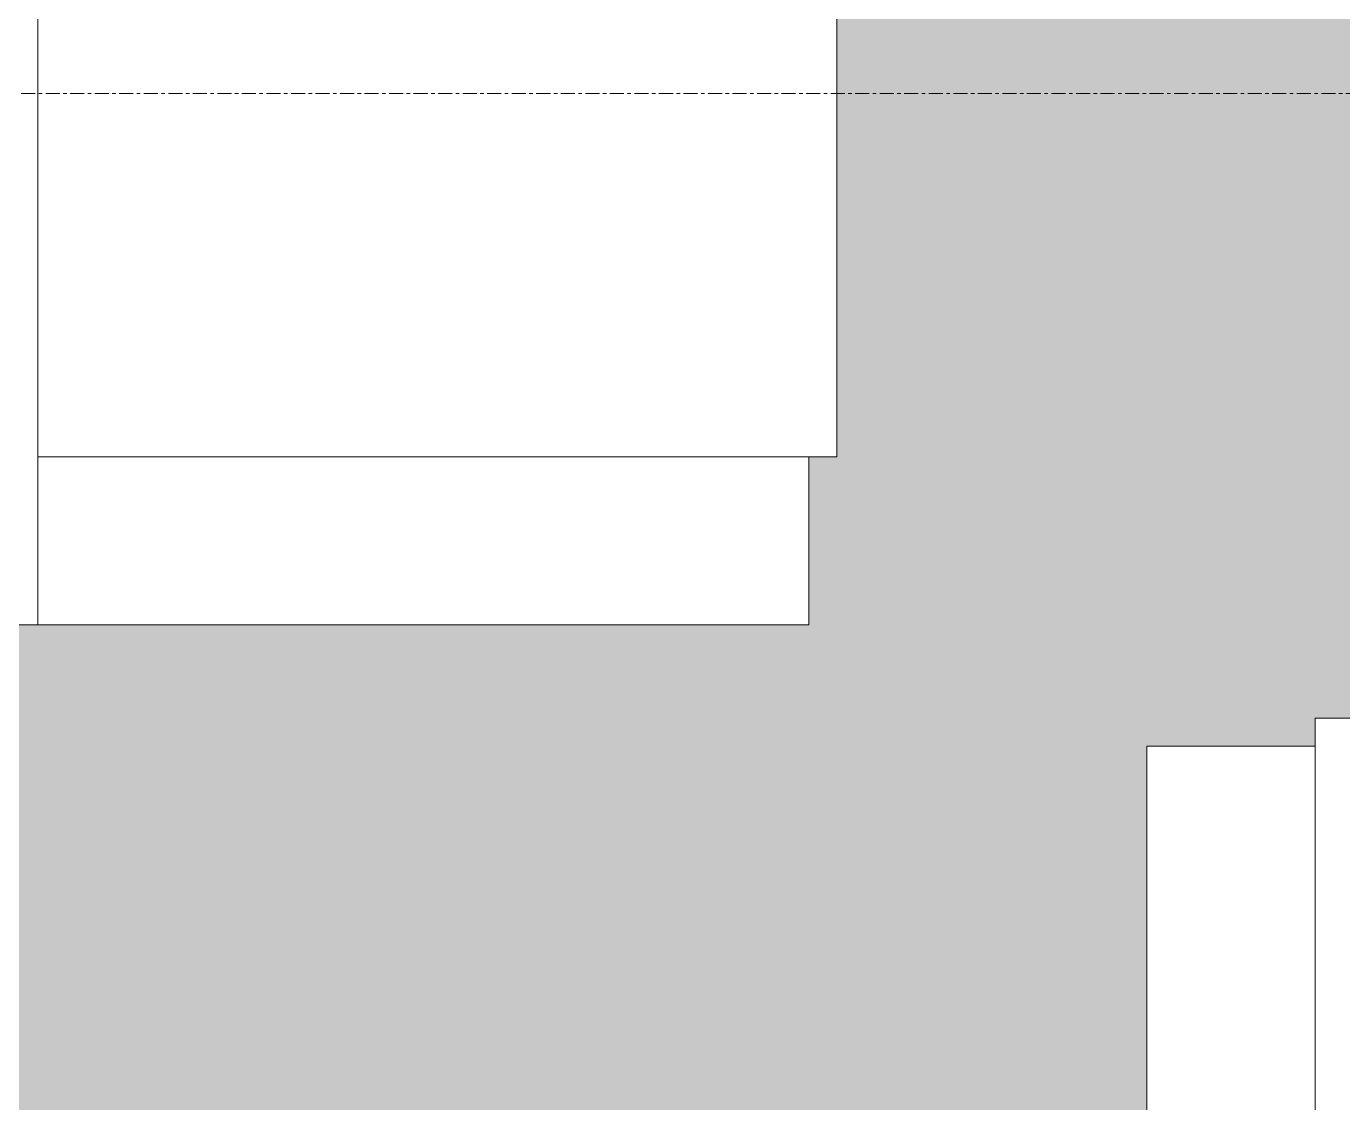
# Model space of a CAD drawing. Header units: inches. Extents: x -4501 to -113, y 9396 to 12816.
# Drawn here: x -3814.27 to -3767.32, y 11164.59 to 11202.99 of the extents above; entities that cross this region are included whole.
import ezdxf

# ---------------------------------------------------------------- set-up
doc = ezdxf.new("R2010")
doc.units = ezdxf.units.IN
doc.header["$MEASUREMENT"] = 0
doc.linetypes.add('Grid Line 1_2_', pattern=[0.875, 0.5, -0.125, 0.125, -0.125])
for name, color, linetype, lineweight in [('0-1', 7, 'Continuous', 5), ('0-3', 7, 'Continuous', 9), ('A-AREA-PATT-4', 41, 'Continuous', 9), ('I-FURN', 30, 'Continuous', 9), ('S-GRID-1', 1, 'Grid Line 1_2_', 9)]:
    doc.layers.add(name, color=color, linetype=linetype, lineweight=lineweight)

# ---------------------------------------------------------------- blocks, each defined once
blk = doc.blocks.new('Couch-Both_Arms-Generic - 1-1352606-FLOOR PLAN - 1ST FLOOR')
at = {"layer": 'I-FURN'}
for p, q in [((36, 10), (36, -17.5)), ((42, -17.5), (42, 10)), ((36, -18.5), (36, -17.5)), ((36, -17.5), (42, -17.5)), ((-36, -18.5), (36, -18.5))]:
    blk.add_line(p, q, dxfattribs=at)
blk = doc.blocks.new('Couch-Both_Arms-Generic - 2-1523460-FLOOR PLAN - 1ST FLOOR')
at = {"layer": 'I-FURN'}
for p, q in [((-18, 18.5), (18, 18.5)), ((18, 18.5), (18, 17.5)), ((18, 17.5), (24, 17.5)), ((18, -10), (18, 17.5)), ((24, 17.5), (24, -10)), ((-24, -10), (24, -10)), ((24, -10), (24, -13.5))]:
    blk.add_line(p, q, dxfattribs=at)
blk = doc.blocks.new('1750 Ox - Unit Layouts_rvt-1-FLOOR PLAN - 1ST FLOOR')
at = {"layer": '0-3'}
for name, p, rotation in [('Couch-Both_Arms-Generic - 2-1523460-FLOOR PLAN - 1ST FLOOR', (-3803.862, 11205.634), 270.0000000000011), ('Couch-Both_Arms-Generic - 1-1352606-FLOOR PLAN - 1ST FLOOR', (-3732.299, 11159.809), 180)]:
    blk.add_blockref(name, p, dxfattribs=dict(at, rotation=rotation))

msp = doc.modelspace()

# ---------------------------------------------------------------- hatches: boundary and pattern name
at = {"layer": 'A-AREA-PATT-4'}
h = msp.add_hatch(color=256, dxfattribs=at)
h.paths.add_polyline_path([(-3484.7237, 11103.3185), (-3520.7237, 11103.3185), (-3520.7237, 11105.0685), (-3484.7237, 11105.0685)], flags=0)
h.paths.add_polyline_path([(-3822.0987, 10975.5894), (-3485.7237, 10975.5894), (-3485.7237, 11101.3185), (-3484.7237, 11101.3185), (-3484.7237, 11103.3185), (-3482.7862, 11103.3185), (-3482.7862, 11139.3185), (-3484.7237, 11139.3185), (-3484.7237, 11141.3185), (-3485.7237, 11141.3185), (-3485.7237, 11257.5894), (-3486.0987, 11257.5894), (-3486.0987, 11195.0685), (-3488.0987, 11195.0685), (-3488.0987, 11159.3185), (-3518.0987, 11159.3185), (-3518.0987, 11195.0685), (-3510.0987, 11195.0685), (-3510.0987, 11234.4862), (-3533.1409, 11234.4862), (-3533.1409, 11234.1112), (-3557.1409, 11234.1112), (-3557.1409, 11234.4862), (-3579.7237, 11234.4862), (-3579.7237, 11257.5894), (-3580.183, 11257.5894), (-3580.183, 11183.3612), (-3578.2423, 11183.3079), (-3578.0987, 11183.1643), (-3578.0777, 11182.2682), (-3577.8487, 11182.2682), (-3577.8487, 11179.6451), (-3577.5987, 11179.6451), (-3577.5987, 11179.0545), (-3577.8487, 11179.0545), (-3577.8487, 11178.464), (-3577.5987, 11178.464), (-3577.5987, 11177.8734), (-3577.8487, 11177.8734), (-3577.8487, 11177.2829), (-3577.5987, 11177.2829), (-3577.5987, 11176.6923), (-3577.8487, 11176.6923), (-3577.8487, 11176.1018), (-3577.5987, 11176.1018), (-3577.5987, 11175.5112), (-3577.8487, 11175.5112), (-3577.8487, 11166.0219), (-3577.5987, 11166.0219), (-3577.5987, 11164.3171), (-3577.8487, 11164.3171), (-3577.8487, 11160.4541), (-3578.0987, 11160.4541), (-3578.0987, 11159.558), (-3578.2956, 11159.3612), (-3580.183, 11159.3612), (-3580.183, 11135.3612), (-3616.183, 11135.3612), (-3616.183, 11163.8876), (-3626.6308, 11163.8876), (-3626.6308, 11180.3876), (-3616.183, 11180.3876), (-3616.183, 11187.8876), (-3626.6308, 11187.8876), (-3626.6308, 11204.3876), (-3616.183, 11204.3876), (-3616.183, 11211.8876), (-3626.6308, 11211.8876), (-3626.6308, 11228.3876), (-3616.183, 11228.3876), (-3616.183, 11257.5894), (-3822.0987, 11257.5894), (-3822.0987, 11096.8394), (-3673.3677, 11096.8394), (-3673.3677, 11092.0894), (-3792.0987, 11092.0894), (-3792.0987, 11091.0894), (-3796.8487, 11091.0894), (-3796.8487, 11092.0894), (-3822.0987, 11092.0894), (-3822.0987, 11090.2144), (-3797.8487, 11090.2144), (-3797.8487, 11089.1046), (-3797.3487, 11089.0269), (-3797.3487, 11088.5742), (-3797.8487, 11088.5742), (-3797.8487, 11072.0291), (-3797.3487, 11071.9644), (-3797.3487, 11071.8997), (-3797.8487, 11071.8997), (-3797.8487, 11062.2144), (-3822.0987, 11062.2144), (-3822.0987, 11061.0644), (-3792.0987, 11061.0644), (-3792.0987, 11056.3144), (-3822.0987, 11056.3144), (-3822.0987, 10997.9165)], flags=0)
h.paths.add_polyline_path([(-3748.4038, 10976.0894), (-3756.809, 10976.0894), (-3756.809, 11056.0894), (-3678.809, 11056.0894), (-3678.809, 10976.0894)], flags=0)
h.paths.add_polyline_path([(-3522.1225, 10976.5894), (-3542.075, 10976.5894), (-3542.075, 10984.3156), (-3541.8806, 10985.4428), (-3541.5757, 10986.1787), (-3540.9836, 10986.9505), (-3540.2118, 10987.5426), (-3539.3132, 10987.9149), (-3537.7205, 10988.0418), (-3536.9604, 10988.0418), (-3537.3081, 10991.0656), (-3538.4999, 10992.0656), (-3539.0666, 10993.0656), (-3539.4244, 10994.5751), (-3539.5987, 10996.0656), (-3539.4244, 10998.058), (-3538.8865, 11000.0656), (-3538.1585, 11002.0656), (-3537.2259, 11004.0656), (-3535.8385, 11006.0656), (-3534.8385, 11007.0656), (-3533.9725, 11007.5656), (-3532.5987, 11008.0656), (-3531.5987, 11008.0656), (-3530.1207, 11007.5054), (-3529.359, 11007.0656), (-3528.359, 11006.0656), (-3526.9715, 11004.0656), (-3526.0389, 11002.0656), (-3525.311, 11000.0656), (-3524.7607, 10997.9165), (-3524.5987, 10996.0656), (-3524.773, 10994.5751), (-3524.8629, 10994.0656), (-3525.1308, 10993.0656), (-3525.6976, 10992.0656), (-3526.8894, 10991.0656), (-3527.2371, 10988.0418), (-3525.8487, 10988.0418), (-3524.8843, 10987.9149), (-3523.9856, 10987.5426), (-3523.2139, 10986.9505), (-3522.6217, 10986.1787), (-3522.2495, 10985.28), (-3522.1225, 10984.3156), (-3522.1225, 10981.1498)], flags=0)
h.paths.add_polyline_path([(-3603.6952, 10976.5894), (-3633.3677, 10976.5894), (-3633.3677, 11001.7144), (-3628.6177, 11001.7144), (-3628.6177, 11000.5894), (-3548.0987, 11000.5894), (-3548.0987, 10976.5894)], flags=0)
h.paths.add_polyline_path([(-3776.7409, 10976.5894), (-3776.7409, 10994.5894), (-3758.7409, 10994.5894), (-3758.7409, 10976.5894)], flags=0)
h.paths.add_polyline_path([(-3674.809, 10976.5894), (-3674.809, 10994.5894), (-3656.809, 10994.5894), (-3656.809, 10976.5894), (-3661.9842, 10976.5894)], flags=0)
h.paths.add_polyline_path([(-3490.1482, 10978.5894), (-3516.0987, 10978.5894), (-3516.0987, 11037.9644), (-3530.1207, 11037.9644), (-3530.1207, 11042.7144), (-3520.8487, 11042.7144), (-3520.8487, 11045.8914), (-3521.5987, 11045.8914), (-3521.5987, 11048.3914), (-3520.8487, 11048.3914), (-3520.8487, 11070.6414), (-3519.4737, 11070.6414), (-3519.4737, 11090.6414), (-3520.8487, 11090.6414), (-3520.8487, 11090.8914), (-3521.5987, 11090.8914), (-3521.5987, 11093.3914), (-3520.8487, 11093.3914), (-3520.8487, 11100.3185), (-3486.0987, 11100.3185), (-3486.0987, 11095.5685), (-3516.0987, 11095.5685), (-3516.0987, 11093.3914), (-3515.3487, 11093.3914), (-3515.3487, 11090.8914), (-3516.0987, 11090.8914), (-3516.0987, 11090.6414), (-3518.0987, 11090.6414), (-3518.0987, 11068.6414), (-3519.4737, 11068.6414), (-3519.4737, 11048.6414), (-3516.0987, 11048.6414), (-3516.0987, 11048.3914), (-3515.3487, 11048.3914), (-3515.3487, 11045.8914), (-3516.0987, 11045.8914), (-3516.0987, 11042.7144), (-3486.0987, 11042.7144), (-3486.0987, 10978.5894), (-3487.1172, 10978.5894)], flags=0)
h.paths.add_polyline_path([(-3633.3677, 11035.7144), (-3633.3677, 11042.9019), (-3634.1177, 11042.9019), (-3634.1177, 11045.4019), (-3633.3677, 11045.4019), (-3633.3677, 11045.6519), (-3631.9927, 11045.6519), (-3631.9927, 11065.6519), (-3633.3677, 11065.6519), (-3633.3677, 11087.9019), (-3634.1177, 11087.9019), (-3634.1177, 11090.4019), (-3633.3677, 11090.4019), (-3633.3677, 11092.0894), (-3637.3677, 11092.0894), (-3637.3677, 11096.8394), (-3571.1177, 11096.8394), (-3571.1177, 11090.4019), (-3570.3677, 11090.4019), (-3570.3677, 11087.9019), (-3571.1177, 11087.9019), (-3571.1177, 11087.6519), (-3574.4927, 11087.6519), (-3574.4927, 11067.6519), (-3573.1177, 11067.6519), (-3573.1177, 11045.6519), (-3571.1177, 11045.6519), (-3571.1177, 11045.4019), (-3570.3677, 11045.4019), (-3570.3677, 11042.9019), (-3571.1177, 11042.9019), (-3571.1177, 11042.7144), (-3562.1207, 11042.7144), (-3562.1207, 11037.9644), (-3628.6177, 11037.9644), (-3628.6177, 11035.7144), (-3632.7427, 11035.7144)], flags=0)
h.paths.add_polyline_path([(-3604.6177, 11042.7144), (-3604.6177, 11092.0894), (-3628.6177, 11092.0894), (-3628.6177, 11090.4019), (-3627.8677, 11090.4019), (-3627.8677, 11087.9019), (-3628.6177, 11087.9019), (-3628.6177, 11087.6519), (-3631.9927, 11087.6519), (-3631.9927, 11067.6519), (-3630.6177, 11067.6519), (-3630.6177, 11045.6519), (-3628.6177, 11045.6519), (-3628.6177, 11045.4019), (-3627.8677, 11045.4019), (-3627.8677, 11042.9019), (-3628.6177, 11042.9019), (-3628.6177, 11042.7144), (-3627.8677, 11042.7144)], flags=0)
h.paths.add_polyline_path([(-3576.6177, 11042.7144), (-3575.8677, 11042.7144), (-3575.8677, 11042.9019), (-3576.6177, 11042.9019), (-3576.6177, 11045.4019), (-3575.8677, 11045.4019), (-3575.8677, 11045.6519), (-3574.4927, 11045.6519), (-3574.4927, 11065.6519), (-3575.8677, 11065.6519), (-3575.8677, 11087.9019), (-3576.6177, 11087.9019), (-3576.6177, 11090.4019), (-3575.8677, 11090.4019), (-3575.8677, 11092.0894), (-3599.8677, 11092.0894), (-3599.8677, 11042.7144)], flags=0)
h.paths.add_polyline_path([(-3513.8737, 11050.8394), (-3513.8737, 11075.8394), (-3487.8737, 11075.8394), (-3487.8737, 11050.8394), (-3494.3737, 11050.8394)], flags=0)
h.paths.add_polyline_path([(-3774.2988, 11142.3093), (-3774.2988, 11177.3093), (-3768.2988, 11177.3093), (-3768.2988, 11178.3093), (-3696.2988, 11178.3093), (-3696.2988, 11177.3093), (-3690.2988, 11177.3093), (-3690.2988, 11142.3093), (-3769.763, 11142.3093)], flags=0)
h.paths.add_polyline_path([(-3821.362, 11181.6343), (-3821.362, 11229.6343), (-3786.362, 11229.6343), (-3786.362, 11223.6343), (-3785.362, 11223.6343), (-3785.362, 11187.6343), (-3786.362, 11187.6343), (-3786.362, 11181.6343), (-3817.362, 11181.6343)], flags=0)
h.paths.add_polyline_path([(-3737.6762, 11193.3093), (-3765.2988, 11193.3093), (-3765.2988, 11223.3093), (-3705.2988, 11223.3093), (-3705.2988, 11193.3093), (-3720.2732, 11193.3093)], flags=0)
h.paths.add_polyline_path([(-3716.809, 11239.2775), (-3717.809, 11239.3093), (-3717.809, 11243.3093), (-3753.809, 11243.3093), (-3753.809, 11239.3093), (-3771.809, 11239.3093), (-3771.809, 11255.4343), (-3699.809, 11255.4343), (-3699.809, 11239.3093), (-3716.1517, 11239.2775)], flags=0)

# ---------------------------------------------------------------- linework, layer by layer
at = {"layer": 'S-GRID-1'}
msp.add_line((-464.451, 11200.5894), (-4316.3408, 11200.5894), dxfattribs=at)

# ---------------------------------------------------------------- block references
at = {"layer": '0-1'}
msp.add_blockref('1750 Ox - Unit Layouts_rvt-1-FLOOR PLAN - 1ST FLOOR', (0, 0), dxfattribs=at)

doc.saveas('drawing.dxf')
